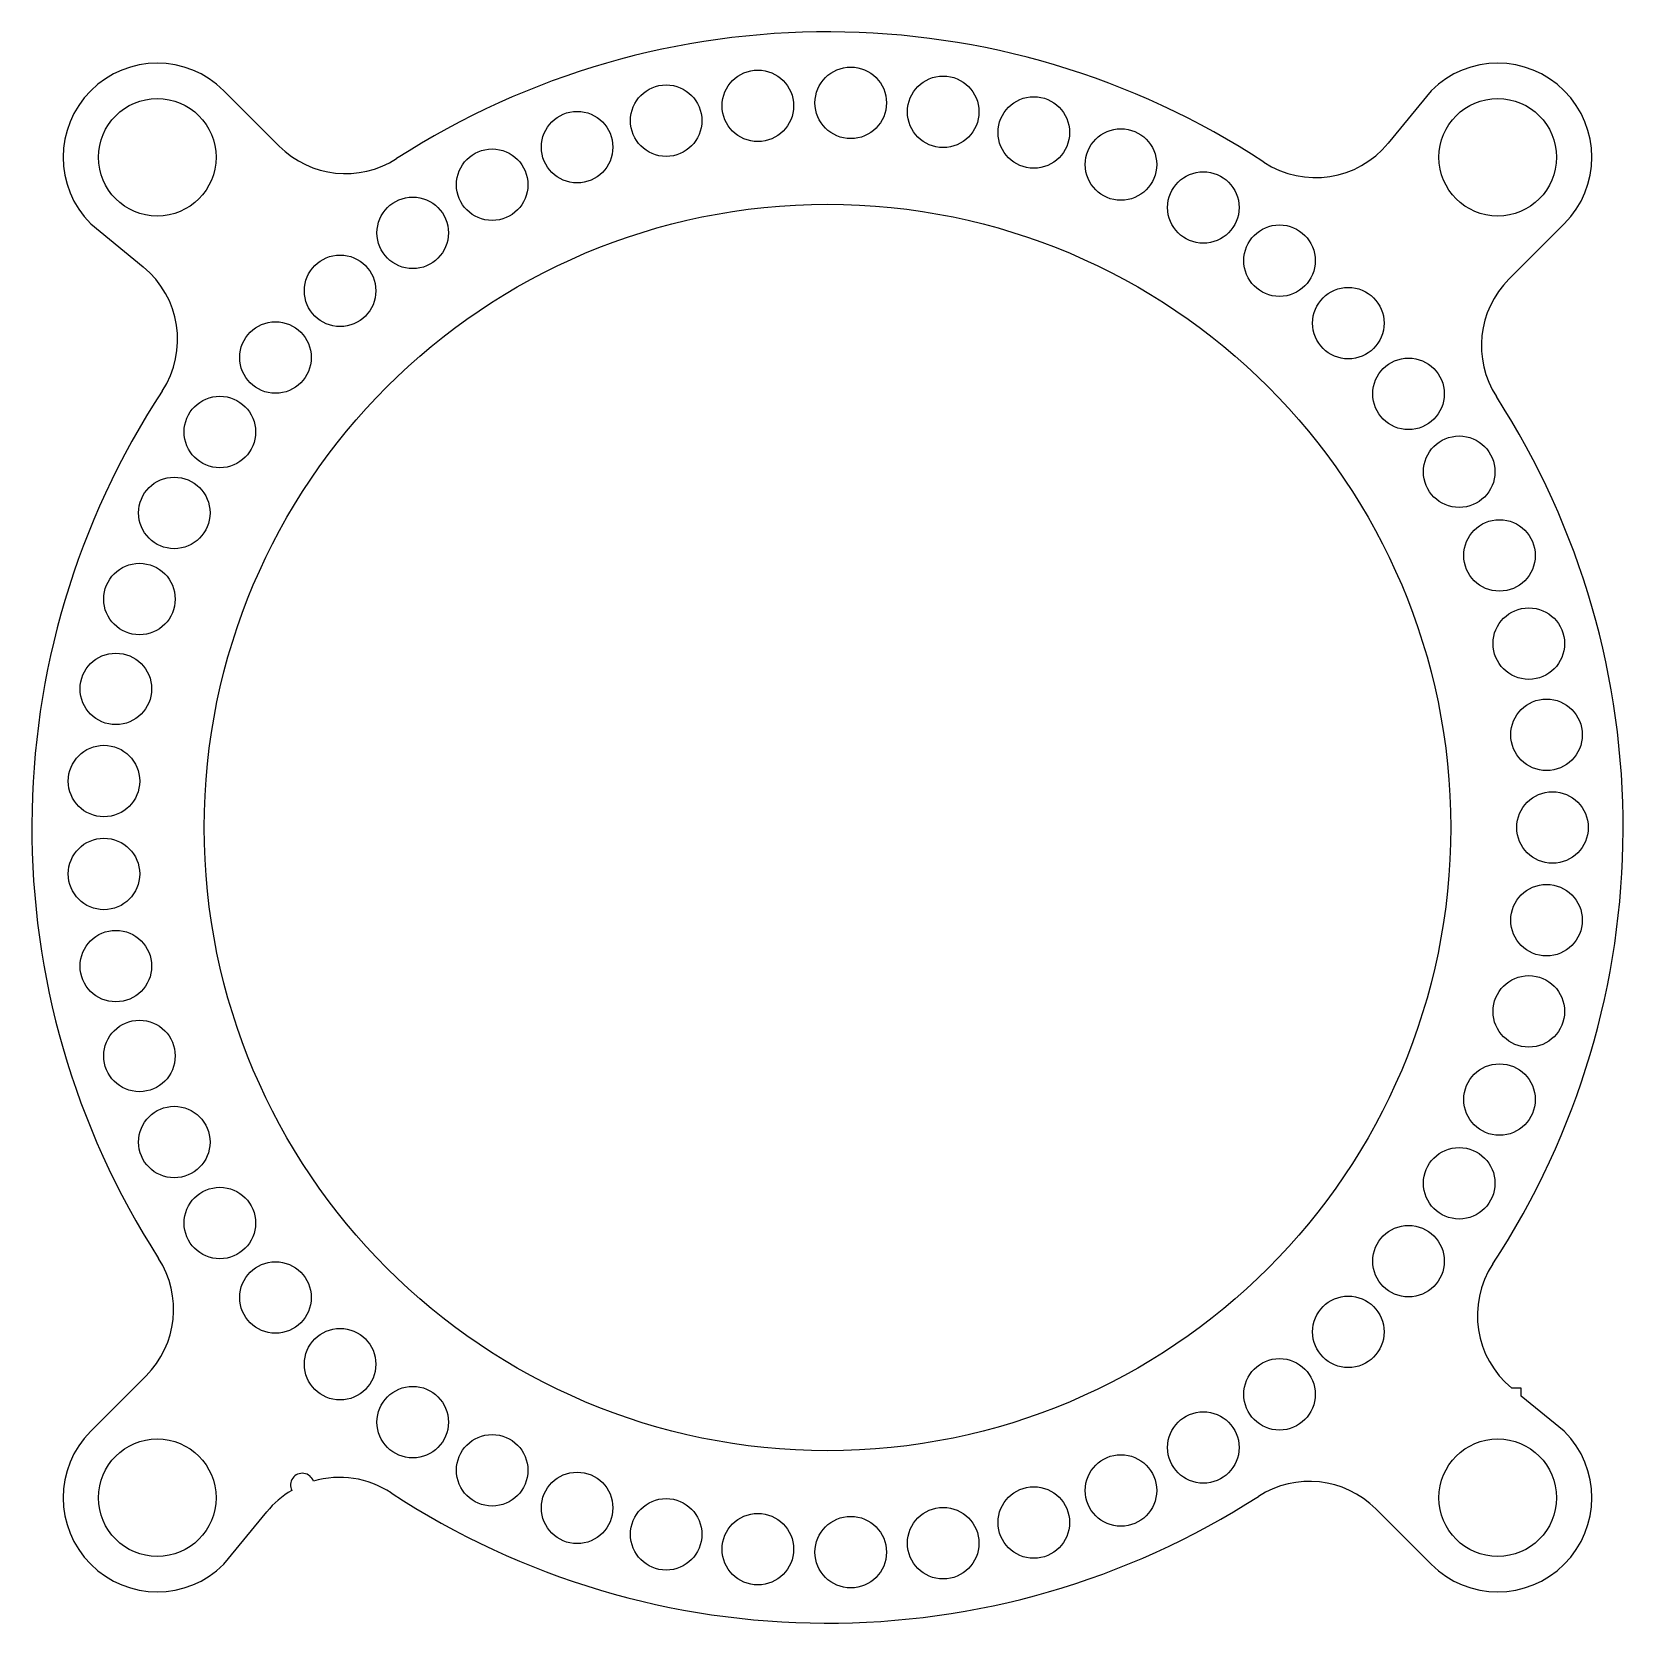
# Model space of a CAD drawing. Header units: millimetres. Extents: x -33.8 to 33.8, y -33.4 to 34.3.
import ezdxf

# ---------------------------------------------------------------- set-up
doc = ezdxf.new("R2010")
doc.units = ezdxf.units.MM

msp = doc.modelspace()

# ---------------------------------------------------------------- linework, layer by layer
at = {"color": 7, "linetype": 'Continuous', "lineweight": 25}
for p, q in [((-23.32, 29.414), (-25.671, 31.765)), ((25.671, 31.765), (23.846, 29.538)), ((-31.328, 26.108), (-29.101, 24.283)), ((28.977, 23.757), (31.328, 26.108)), ((-28.977, -22.883), (-31.328, -25.234)), ((29.502, -23.409), (29.101, -23.409)), ((29.502, -23.738), (29.502, -23.409)), ((31.328, -25.234), (29.502, -23.738)), ((-25.671, -30.891), (-23.846, -28.664)), ((23.32, -28.54), (25.671, -30.891))]:
    msp.add_line(p, q, dxfattribs=at)
for centre, radius in [((-2.96, 31.125), 1.52), ((0.988, 31.251), 1.52), ((-6.86, 30.494), 1.52), ((4.92, 30.872), 1.52), ((-28.5, 28.937), 2.5), ((8.772, 29.993), 1.52), ((28.5, 28.937), 2.5), ((-10.648, 29.37), 1.52), ((12.479, 28.628), 1.52), ((-14.26, 27.771), 1.52), ((15.982, 26.801), 1.52), ((-17.638, 25.723), 1.52), ((0, 0.437), 26.5), ((19.222, 24.541), 1.52), ((-20.727, 23.26), 1.52), ((22.147, 21.885), 1.52), ((-23.475, 20.422), 1.52), ((24.708, 18.877), 1.52), ((-25.838, 17.256), 1.52), ((26.863, 15.566), 1.52), ((-27.777, 13.814), 1.52), ((28.577, 12.007), 1.52), ((-29.259, 10.152), 1.52), ((29.822, 8.257), 1.52), ((-30.261, 6.331), 1.52), ((30.577, 4.38), 1.52), ((-30.767, 2.412), 1.52), ((30.83, 0.437), 1.52), ((-30.767, -1.538), 1.52), ((30.577, -3.505), 1.52), ((-30.261, -5.456), 1.52), ((29.822, -7.383), 1.52), ((-29.259, -9.278), 1.52), ((28.577, -11.132), 1.52), ((-27.777, -12.939), 1.52), ((26.863, -14.692), 1.52), ((-25.838, -16.382), 1.52), ((24.708, -18.003), 1.52), ((-23.475, -19.548), 1.52), ((22.147, -21.011), 1.52), ((-20.727, -22.386), 1.52), ((19.222, -23.667), 1.52), ((-17.638, -24.849), 1.52), ((15.982, -25.927), 1.52), ((-28.5, -28.063), 2.5), ((-14.26, -26.897), 1.52), ((28.5, -28.063), 2.5), ((12.479, -27.754), 1.52), ((-10.648, -28.496), 1.52), ((8.772, -29.119), 1.52), ((-6.86, -29.62), 1.52), ((-2.96, -30.25), 1.52), ((0.988, -30.377), 1.52), ((4.92, -29.998), 1.52)]:
    msp.add_circle(centre, radius, dxfattribs=at)
for centre, radius, start, end in [((0, 0.437), 33.835, 56.73648, 122.79299), ((-28.5, 28.937), 4, 45, 225), ((28.5, 28.937), 4, 315, 135), ((-20.492, 32.242), 4, 225, 302.79299), ((20.752, 32.073), 4, 236.73648, 320.6677), ((-31.636, 21.189), 4, 326.73648, 50.6677), ((31.805, 20.929), 4, 135, 212.79299), ((0, 0.437), 33.835, 146.73648, 212.79299), ((0, 0.437), 33.835, 326.73648, 32.79299), ((-31.805, -20.054), 4, 315, 32.79299), ((31.636, -20.315), 4, 146.73648, 230.6677), ((-28.5, -28.063), 4, 135, 315), ((28.5, -28.063), 4, 225, 45), ((-22.334, -27.525), 0.5, 19.71938, 206.88602), ((-20.752, -31.199), 4, 56.73648, 106.13605), ((20.492, -31.368), 4, 45, 122.79299), ((-20.752, -31.199), 4, 120.46934, 140.6677), ((0, 0.437), 33.835, 236.73648, 302.79299)]:
    msp.add_arc(centre, radius, start, end, dxfattribs=at)

doc.saveas('drawing.dxf')
